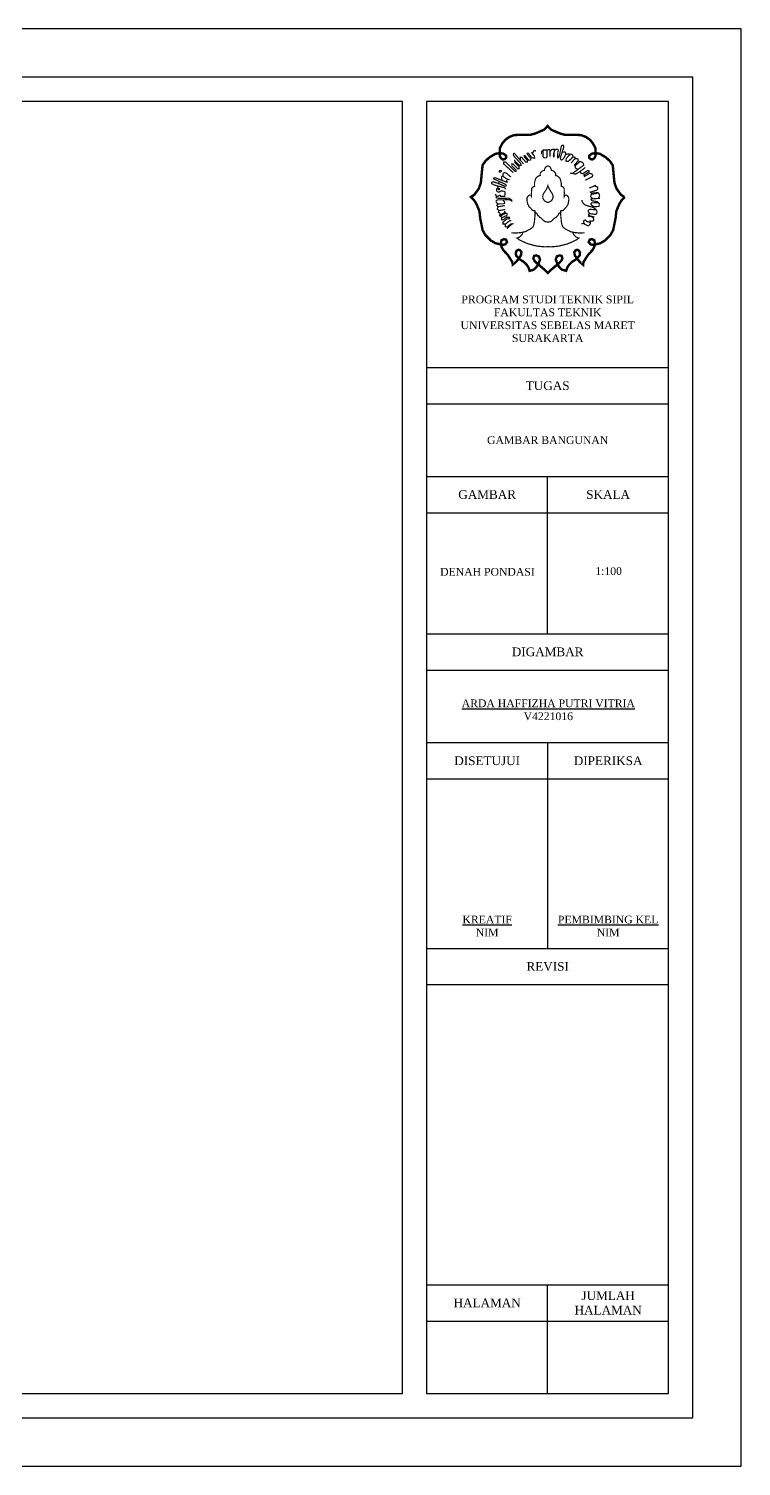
# Model space of a CAD drawing. Header units: millimetres. Extents: x -12161372 to 46643, y -9506984 to 15358.
# Drawn here: x 23327 to 24799, y 901 to 3871 of the extents above; entities that cross this region are included whole.
import ezdxf

# ---------------------------------------------------------------- set-up
doc = ezdxf.new("R2010")
doc.units = ezdxf.units.MM
doc.styles.get("Standard").update_dxf_attribs({"font": 'arial.ttf'})

msp = doc.modelspace()

# ---------------------------------------------------------------- linework, layer by layer
for p, q in [((24148.91, 3171.368), (24648.91, 3171.368)), ((24148.91, 3096.368), (24648.91, 3096.368)), ((24148.91, 2946.368), (24648.91, 2946.368)), ((24398.91, 2621.368), (24398.91, 2946.368)), ((24148.91, 2871.368), (24648.91, 2871.368)), ((24148.91, 2621.368), (24648.91, 2621.368)), ((24148.91, 2546.368), (24648.91, 2546.368)), ((24148.91, 2396.368), (24648.91, 2396.368)), ((24398.91, 2396.368), (24398.91, 1971.368)), ((24148.91, 2321.368), (24648.91, 2321.368)), ((24148.91, 1971.368), (24648.91, 1971.368)), ((24148.91, 1896.368), (24648.91, 1896.368)), ((24148.91, 1276.368), (24648.91, 1276.368)), ((24398.91, 1051.368), (24398.91, 1276.368)), ((24148.91, 1201.368), (24648.91, 1201.368))]:
    msp.add_line(p, q)
for points in [[(20598.91, 901.368), (24798.91, 901.368), (24798.91, 3871.368), (20598.91, 3871.368)], [(20798.91, 1001.368), (24698.91, 1001.368), (24698.91, 3771.368), (20798.91, 3771.368)], [(20848.91, 1051.368), (24098.91, 1051.368), (24098.91, 3721.368), (20848.91, 3721.368)], [(24148.91, 1051.368), (24648.91, 1051.368), (24648.91, 3721.368), (24148.91, 3721.368)]]:
    msp.add_lwpolyline(points, close=True)
at = {"color": 0, "lineweight": -3}
for points, const_width in [([(24558.304, 3523.813), (24552.008, 3517.352), (24547.362, 3509.874), (24543.233, 3500.591), (24540.667, 3493.672), (24539.319, 3479.953), (24536.61, 3467.119), (24534.299, 3455.26), (24528.523, 3445.163), (24517.434, 3433.94), (24507.577, 3428.196), (24499.35, 3426.127), (24492.065, 3424.914), (24487.348, 3426.146), (24483.801, 3430.446), (24485.777, 3435.651), (24490.243, 3436.641), (24495.1, 3434.619), (24496.517, 3429.362), (24495.291, 3420.805), (24491.648, 3414.133), (24486.589, 3408.674), (24482.137, 3403.822), (24478.9, 3398.768), (24476.066, 3394.32), (24473.436, 3390.276), (24472.019, 3385.424), (24472.019, 3384.009), (24466.556, 3388.457), (24462.104, 3393.309), (24459.675, 3396.948), (24455.223, 3402.609), (24454.009, 3409.685), (24456.64, 3413.527), (24459.878, 3414.74), (24463.722, 3412.92), (24465.746, 3408.877), (24465.139, 3403.013), (24462.711, 3400.385), (24459.675, 3397.15), (24456.235, 3394.118), (24449.153, 3389.67), (24444.296, 3385.02), (24440.046, 3379.157), (24438.362, 3375.101), (24437.067, 3371.219), (24428.001, 3373.807), (24423.469, 3378.336), (24420.878, 3382.218), (24418.612, 3386.423), (24415.658, 3394.489), (24417.774, 3400.832), (24423.12, 3403.057), (24427.687, 3402.167), (24429.357, 3397.159), (24426.907, 3391.484), (24421.338, 3386.254), (24415.769, 3381.47), (24410.646, 3377.241), (24405.745, 3373.124), (24399.397, 3366.892), (24393.048, 3373.124), (24388.148, 3377.241), (24383.025, 3381.47), (24377.456, 3386.254), (24371.887, 3391.484), (24369.437, 3397.159), (24371.107, 3402.167), (24375.674, 3403.057), (24381.02, 3400.832), (24383.136, 3394.489), (24380.182, 3386.423), (24377.916, 3382.218), (24375.325, 3378.336), (24370.792, 3373.807), (24361.727, 3371.219), (24360.432, 3375.101), (24358.748, 3379.157), (24354.498, 3385.02), (24349.641, 3389.67), (24342.559, 3394.118), (24339.119, 3397.15), (24336.083, 3400.385), (24333.655, 3403.013), (24333.048, 3408.877), (24335.071, 3412.92), (24338.916, 3414.74), (24342.154, 3413.527), (24344.785, 3409.685), (24343.571, 3402.609), (24339.119, 3396.948), (24336.69, 3393.309), (24332.238, 3388.457), (24326.775, 3384.009), (24326.775, 3385.424), (24325.358, 3390.276), (24322.727, 3394.32), (24319.894, 3398.768), (24316.657, 3403.822), (24312.205, 3408.674), (24307.146, 3414.133), (24303.503, 3420.805), (24302.277, 3429.362), (24303.694, 3434.619), (24308.551, 3436.641), (24313.016, 3435.651), (24314.993, 3430.446), (24311.445, 3426.146), (24306.729, 3424.914), (24299.444, 3426.127), (24291.217, 3428.196), (24281.36, 3433.94), (24270.27, 3445.163), (24264.495, 3455.26), (24262.184, 3467.119), (24259.475, 3479.953), (24258.127, 3493.672), (24255.561, 3500.591), (24251.432, 3509.874), (24246.786, 3517.352), (24240.489, 3523.813), (24247.666, 3528.593), (24256.637, 3541.141), (24260.874, 3553.175), (24264.41, 3589.389), (24270.009, 3597.633), (24278.555, 3605.582), (24290.932, 3612.943), (24300.48, 3614.473), (24307.547, 3613.268), (24313.065, 3609.206), (24313.065, 3604.708), (24310.016, 3601.807), (24306.102, 3601.362), (24302.31, 3604.079), (24300.091, 3608.225), (24300.091, 3611.966), (24300.091, 3624.639), (24305.679, 3635.035), (24311.761, 3642.184), (24319.775, 3647.759), (24329.506, 3651.62), (24341.538, 3652.258), (24353.81, 3652.258), (24363.335, 3652.258), (24373.41, 3655.003), (24383.851, 3659.395), (24391.949, 3663.106), (24398.91, 3670.426), (24405.87, 3663.106), (24413.969, 3659.395), (24424.41, 3655.003), (24434.484, 3652.258), (24444.009, 3652.258), (24456.282, 3652.258), (24468.314, 3651.62), (24478.045, 3647.759), (24486.059, 3642.184), (24492.14, 3635.035), (24497.728, 3624.639), (24497.728, 3611.966), (24497.728, 3608.225), (24495.51, 3604.079), (24491.718, 3601.362), (24487.804, 3601.807), (24484.755, 3604.708), (24484.755, 3609.206), (24490.273, 3613.268), (24497.339, 3614.473), (24506.887, 3612.943), (24519.264, 3605.582), (24527.81, 3597.633), (24533.409, 3589.389), (24536.946, 3553.175), (24541.183, 3541.141), (24550.153, 3528.593), (24557.33, 3523.813)], 5), ([(24403.805, 3613.973), (24404.349, 3618.37), (24405.132, 3619.338), (24407.023, 3621.273), (24408.13, 3622.01), (24412.51, 3622.148), (24412.351, 3607.643), (24411.407, 3607.053), (24410.817, 3608.822), (24411.171, 3612.95), (24413.193, 3619.207), (24414.124, 3621.531), (24417.736, 3622.396), (24420.003, 3621.829), (24420.758, 3620.32), (24420.003, 3616.169), (24419.436, 3606.357), (24420.003, 3604.658), (24421.891, 3605.979), (24423.591, 3611.451), (24424.536, 3615.225), (24425.858, 3622.584), (24427.18, 3628.056), (24428.502, 3630.509), (24431.335, 3630.509), (24432.09, 3628.811), (24431.712, 3625.226), (24425.669, 3606.357), (24425.102, 3603.526), (24425.858, 3601.262), (24427.557, 3600.13), (24429.446, 3600.884), (24432.468, 3604.47), (24434.923, 3608.998), (24436.245, 3613.527), (24435.679, 3616.357), (24433.412, 3616.735), (24430.579, 3616.357), (24428.502, 3616.169)], 2.5), ([(24327.798, 3574.206), (24308.05, 3592.194), (24307.631, 3595.261), (24307.98, 3596.098), (24311.818, 3596.168), (24332.055, 3576.437), (24333.381, 3576.785), (24333.73, 3579.295), (24324.937, 3587.871), (24324.798, 3591.984), (24327.589, 3591.984), (24336.661, 3582.363), (24340.08, 3582.154), (24339.801, 3586.686), (24331.288, 3594.982), (24330.939, 3598.747), (24340.499, 3589.265), (24344.128, 3589.126), (24343.191, 3592.964), (24330.15, 3607.422), (24328.132, 3610.129), (24328.323, 3613.555), (24329.951, 3614.236), (24349.265, 3591.894)], 2.5), ([(24342.433, 3598.144), (24342.663, 3605.804), (24345.04, 3605.881), (24353.713, 3595.888), (24357.155, 3596.201), (24357.468, 3598.546), (24350.427, 3607.299), (24350.34, 3609.029), (24352.214, 3609.029), (24359.649, 3599.849), (24362.127, 3599.729), (24364.001, 3600.635), (24364.243, 3603.111), (24356.808, 3612.049), (24356.87, 3613.923), (24359.233, 3613.999), (24366.401, 3604.781), (24368.994, 3604.4), (24372.044, 3604.324), (24371.614, 3608.059), (24365.148, 3615.982)], 2.5), ([(24367.737, 3612.025), (24368.795, 3616.35), (24369.66, 3618.56), (24371.392, 3619.425), (24372.642, 3619.521), (24373.412, 3619.233), (24373.989, 3618.56), (24374.373, 3617.983)], 2.5), ([(24385.994, 3611.905), (24386.564, 3618.356), (24389.222, 3620.633), (24397.388, 3620.823), (24397.768, 3606.403), (24396.059, 3604.695), (24391.311, 3604.695), (24389.412, 3607.162), (24389.412, 3620.638)], 2.5), ([(24397.388, 3620.823), (24402.136, 3621.772), (24402.136, 3621.772), (24403.759, 3620.891), (24403.852, 3607.055)], 2.5), ([(24435.184, 3611.077), (24439.909, 3612.426), (24443.622, 3612.426), (24448.01, 3612.088), (24450.71, 3610.402), (24451.048, 3606.693), (24447.335, 3602.646), (24441.259, 3596.913), (24436.534, 3597.925), (24437.546, 3603.658), (24440.584, 3607.03), (24443.622, 3610.402), (24445.985, 3611.077)], 2.5), ([(24461.904, 3598.187), (24465.73, 3597.024), (24469.222, 3596.193), (24471.717, 3594.199), (24473.048, 3591.873), (24473.38, 3589.38), (24461.572, 3580.739), (24450.761, 3572.763), (24444.94, 3572.929)], 2.5), ([(24451.048, 3606.693), (24455.252, 3605.831), (24455.418, 3603.172), (24447.102, 3593.7)], 2.5), ([(24455.418, 3603.172), (24459.742, 3603.006), (24461.904, 3601.843), (24461.904, 3598.187), (24453.09, 3589.048)], 2.5), ([(24465.73, 3597.024), (24456.25, 3588.715), (24455.751, 3584.063), (24457.913, 3582.733), (24461.572, 3580.739)], 2.5), ([(24310.966, 3545.896), (24312.76, 3546.449), (24312.624, 3549.546), (24287.091, 3561.371), (24288.044, 3563.278), (24290.33, 3563.659), (24312.243, 3555.077), (24315.482, 3554.505), (24315.101, 3556.603), (24313.386, 3558.129)], 2.5), ([(24304.429, 3558.16), (24304.336, 3560.429), (24303.873, 3562.605), (24303.596, 3565.198), (24304.429, 3566.495), (24305.678, 3566.865), (24308.592, 3565.059), (24311.692, 3562.929), (24313.913, 3561.494), (24315.958, 3560.15), (24318.178, 3559.965), (24320.306, 3560.011)], 2.5), ([(24307.135, 3565.962), (24306.503, 3568.911), (24306.542, 3570.618), (24306.929, 3572.093), (24308.054, 3573.296), (24309.799, 3573.917), (24311.854, 3573.801), (24313.273, 3572.897), (24314.452, 3572.248), (24315.809, 3571.084), (24317.444, 3569.51), (24318.703, 3568.644), (24319.805, 3567.777), (24321.3, 3566.517), (24322.323, 3565.651), (24322.952, 3565.021)], 2.5), ([(24450.761, 3572.763), (24456.582, 3570.769), (24466.229, 3576.751), (24476.707, 3584.727)], 2.5), ([(24466.229, 3576.751), (24467.06, 3573.76), (24468.89, 3572.597), (24471.385, 3571.932), (24481.783, 3578.65), (24484.357, 3577.582), (24484.357, 3577.582), (24484.202, 3575.44), (24472.892, 3568.89)], 2.5), ([(24472.892, 3568.89), (24476.703, 3567.285), (24487.153, 3573.549)], 2.5), ([(24476.703, 3567.285), (24473.801, 3565.661)], 2.5), ([(24481.928, 3570.417), (24485.505, 3572.56), (24488.5, 3571.798), (24490.288, 3571.16), (24491.416, 3569.988), (24492.092, 3568.321), (24491.1, 3565.752), (24478.156, 3559.359), (24477.424, 3557.988)], 2.5), ([(24301.323, 3545.157), (24295.964, 3546.324), (24292.469, 3547.49), (24287.282, 3548.974), (24283.471, 3551.263), (24283.23, 3553.879), (24286.202, 3555.273), (24297.833, 3551.459), (24301.733, 3549.786), (24306.727, 3547.619), (24310.92, 3545.85)], 2.5), ([(24291.642, 3529.886), (24291.793, 3526.862), (24293.304, 3525.804), (24294.663, 3525.35), (24296.476, 3525.199), (24297.986, 3525.804), (24298.741, 3526.862), (24299.346, 3527.013), (24300.856, 3527.013), (24301.309, 3526.106), (24302.065, 3525.048), (24310.07, 3525.199), (24310.675, 3528.827), (24310.826, 3531.549), (24311.128, 3533.363), (24310.222, 3534.724), (24308.258, 3535.631), (24305.992, 3536.085), (24303.273, 3536.085), (24301.46, 3535.631), (24299.95, 3533.968), (24297.835, 3533.817), (24295.418, 3534.573), (24294.059, 3535.933), (24293.304, 3537.445), (24293.304, 3538.806), (24293.455, 3540.469), (24294.814, 3541.074), (24297.533, 3541.074), (24299.346, 3540.923), (24299.778, 3539.548)], 2.5), ([(24296.219, 3539.978), (24296.219, 3542.919), (24295.484, 3545.42), (24294.897, 3546.891)], 2.5), ([(24296.219, 3539.978), (24296.591, 3539.302), (24297.778, 3538.627), (24299.003, 3538.627), (24299.778, 3539.548)], 2.5), ([(24297.679, 3550.03), (24297.968, 3551.907), (24298.004, 3553.857), (24297.968, 3556.529)], 2.5), ([(24301.323, 3545.157), (24306.506, 3543.949), (24307.829, 3543.361), (24310.768, 3542.478), (24311.356, 3540.419), (24310.915, 3539.389)], 2.5), ([(24498.567, 3548.581), (24492.078, 3545.009), (24484.939, 3542.41)], 2.5), ([(24495.323, 3546.795), (24498.68, 3545.496), (24501.878, 3544.535), (24502.517, 3540.374), (24500.918, 3538.134), (24496.122, 3536.533), (24487.424, 3533.809), (24489.656, 3531.645), (24502.842, 3532.818), (24504.916, 3530.452), (24506.195, 3527.251), (24505.235, 3523.57), (24503.637, 3521.01)], 2.5), ([(24292.548, 3526.333), (24292.931, 3522.195), (24296.907, 3521.11), (24319.317, 3521.23), (24324.377, 3517.613), (24324.498, 3515.563), (24320.281, 3518.216), (24301.968, 3517.854), (24295.823, 3517.854), (24293.775, 3517.13), (24292.449, 3515.563), (24292.57, 3513.151), (24295.702, 3509.412), (24308.594, 3509.774), (24310.16, 3511.583), (24309.437, 3513.995), (24306.156, 3517.937)], 2.5), ([(24296.297, 3503.562), (24293.75, 3506.09), (24295.702, 3509.412)], 2.5), ([(24298.729, 3495.721), (24294.677, 3498.966), (24296.297, 3503.562), (24310.344, 3505.995)], 2.5), ([(24505.76, 3504.268), (24489.849, 3503.422), (24484.499, 3504.55), (24479.571, 3506.1), (24475.065, 3508.073), (24472.108, 3511.033), (24469.996, 3514.415), (24469.996, 3517.656)], 2.5), ([(24501.878, 3531.572), (24488.926, 3529.172), (24487.807, 3524.771), (24489.086, 3523.09), (24492.232, 3519.942)], 2.5), ([(24506.834, 3521.17), (24487.807, 3519.57)], 2.5), ([(24487.807, 3519.57), (24490.693, 3515.832), (24501.837, 3514.116), (24505.552, 3509.826), (24505.552, 3509.826), (24505.122, 3504.234)], 2.5), ([(24503.694, 3511.971), (24489.708, 3511.737), (24488.16, 3509.764), (24490.413, 3506.382), (24494.819, 3503.686)], 2.5), ([(24489.849, 3503.422), (24494.777, 3501.026), (24497.875, 3498.49), (24500.128, 3495.812), (24500.832, 3493.416), (24500.55, 3490.879), (24500.128, 3489.188), (24498.72, 3487.638)], 2.5), ([(24301.16, 3489.503), (24296.838, 3492.477), (24298.729, 3495.721), (24311.154, 3497.884)], 2.5), ([(24301.16, 3489.503), (24299.678, 3485.242), (24300.876, 3483.779), (24303.803, 3481.931), (24306.32, 3481.917), (24309.019, 3482.956), (24310.68, 3483.995), (24312.133, 3484.411), (24314.105, 3484.93), (24315.35, 3486.904), (24315.35, 3488.774), (24313.482, 3490.228), (24311.403, 3489.892), (24308.722, 3488.728), (24306.243, 3487.411), (24304.625, 3486.348), (24302.753, 3485.234), (24300.876, 3483.779)], 2.5), ([(24299.678, 3485.242), (24300.482, 3485.865), (24301.287, 3486.488), (24302.221, 3487.06), (24303.155, 3487.631), (24304.245, 3488.306), (24305.334, 3488.981), (24306.632, 3489.605), (24307.929, 3490.228), (24309.279, 3490.748), (24310.628, 3491.267), (24310.598, 3492.268), (24310.534, 3493.366), (24308.921, 3493.689)], 2.5), ([(24311.51, 3467.757), (24306.671, 3467.757), (24306.671, 3471.884), (24315.095, 3478.701), (24319.576, 3478.701), (24319.576, 3481.931), (24314.02, 3481.931), (24307.567, 3476.907), (24303.803, 3476.907), (24303.803, 3481.931)], 2.5), ([(24325.133, 3467.757), (24322.265, 3467.757), (24315.633, 3461.837), (24311.689, 3462.196), (24311.51, 3467.757), (24320.473, 3474.575), (24324.057, 3475.292)], 2.5), ([(24323.545, 3449.697), (24335.131, 3449.422), (24343.683, 3450.248), (24352.787, 3452.178), (24363.27, 3457.69), (24368.787, 3462.1), (24370.443, 3466.786), (24371.546, 3472.298), (24372.098, 3478.637), (24372.925, 3486.63), (24372.925, 3492.143), (24372.925, 3495.174)], 2.5), ([(24475.249, 3449.697), (24463.663, 3449.422), (24455.111, 3450.248), (24446.007, 3452.178), (24435.524, 3457.69), (24430.007, 3462.1), (24428.351, 3466.786), (24427.248, 3472.298), (24426.696, 3478.637), (24425.869, 3486.63), (24425.869, 3492.143), (24425.869, 3495.174)], 2.5), ([(24487.133, 3469.193), (24485.629, 3471.421), (24479.436, 3473.389), (24476.88, 3476.242), (24473.931, 3475.356), (24472.948, 3471.815), (24475.897, 3467.387), (24482.38, 3464.046), (24475.897, 3467.387), (24473.153, 3468.884), (24470.682, 3468.934), (24468.512, 3468.392)], 2.5), ([(24495.481, 3482.282), (24482.005, 3484.3)], 2.5), ([(24499.002, 3497.151), (24493.933, 3497.503), (24486.752, 3498.49), (24483.513, 3496.939), (24482.527, 3494.262), (24485.062, 3490.597), (24486.611, 3489.329)], 2.5), ([(24486.354, 3475.823), (24487.133, 3469.193), (24486.744, 3467.4), (24484.796, 3465.528), (24483.627, 3464.358), (24482.38, 3464.046)], 2.5), ([(24498.72, 3487.638), (24486.611, 3489.329), (24483.372, 3488.343), (24483.795, 3486.651), (24485.203, 3484.96), (24495.481, 3482.282)], 2.5), ([(24490.342, 3483.621), (24492.666, 3481.049), (24493.757, 3478.709), (24494.146, 3476.213), (24493.601, 3474.653), (24491.575, 3474.107), (24489.315, 3473.717), (24486.646, 3473.336)], 2.5), ([(24315.454, 3457.89), (24316.171, 3460.043), (24325.133, 3467.757), (24328.539, 3469.193)], 2.5), ([(24348.13, 3451.102), (24346.183, 3446.564), (24344.237, 3444.186), (24341.208, 3441.161), (24337.531, 3439.648), (24335.368, 3439), (24340.992, 3434.894), (24347.265, 3431.868), (24353.105, 3429.275), (24358.729, 3426.898), (24365.65, 3425.169), (24370.908, 3423.781), (24376.571, 3422.367), (24382.611, 3421.707), (24389.123, 3420.953), (24395.163, 3420.858), (24399.397, 3421.113), (24403.631, 3420.858), (24409.671, 3420.953), (24416.183, 3421.707), (24422.223, 3422.367), (24427.886, 3423.781), (24433.143, 3425.169), (24440.065, 3426.898), (24445.689, 3429.275), (24451.529, 3431.868), (24457.802, 3434.894), (24463.426, 3439), (24461.263, 3439.648), (24457.586, 3441.161), (24454.557, 3444.186), (24452.611, 3446.564), (24450.664, 3451.102)], 2.5)]:
    msp.add_lwpolyline(points, dxfattribs=dict(at, const_width=const_width))
at = {"color": 0, "lineweight": -3, "const_width": 2.5}
for points in [[(24299.205, 3575.343), (24299.046, 3576.933), (24299.999, 3578.363), (24302.222, 3578.681), (24303.112, 3577.888), (24303.187, 3577.064), (24302.857, 3576.456), (24301.687, 3575.715), (24300.862, 3575.415), (24299.681, 3575.184), (24299.205, 3575.343)], [(24399.397, 3472.114), (24398.911, 3472.095), (24396.783, 3472.308), (24394.656, 3472.52), (24393.379, 3472.945), (24392.103, 3474.008), (24390.613, 3474.859), (24389.124, 3476.559), (24386.358, 3479.353), (24382.529, 3481.904), (24380.826, 3483.817), (24378.061, 3486.368), (24376.997, 3489.344), (24373.13, 3492.246), (24373.025, 3495.179), (24371.736, 3495.452), (24370.237, 3495.452), (24368.843, 3495.71), (24366.673, 3496.742), (24364.444, 3500.185), (24362.316, 3502.098), (24360.188, 3504.224), (24359.337, 3506.562), (24358.061, 3508.05), (24357.21, 3511.026), (24356.997, 3512.939), (24356.359, 3515.915), (24356.148, 3519.145), (24356.148, 3521.271), (24356.999, 3523.184), (24357.85, 3524.672), (24358.914, 3525.947), (24360.191, 3527.01), (24362.106, 3527.86), (24364.446, 3527.223), (24365.51, 3525.097), (24365.51, 3526.16), (24365.297, 3527.223), (24365.51, 3529.136), (24365.297, 3530.836), (24365.51, 3532.749), (24365.723, 3536.576), (24365.723, 3539.977), (24365.935, 3541.677), (24366.786, 3542.74), (24367.637, 3544.016), (24369.765, 3545.078), (24371.893, 3546.141), (24371.68, 3548.267), (24371.68, 3551.03), (24371.893, 3553.581), (24372.531, 3554.857), (24372.531, 3556.132), (24373.169, 3557.833), (24373.382, 3559.958), (24374.446, 3561.871), (24375.51, 3563.572), (24377.85, 3565.698), (24380.403, 3567.398), (24383.595, 3568.249), (24383.382, 3569.949), (24383.382, 3572.287), (24384.871, 3574.626), (24386.573, 3576.751), (24388.914, 3577.814), (24392.318, 3578.877), (24392.531, 3580.79), (24393.807, 3584.191), (24396.573, 3587.167), (24399.397, 3587.731), (24402.221, 3587.167), (24404.987, 3584.191), (24406.263, 3580.79), (24406.476, 3578.877), (24409.88, 3577.814), (24412.221, 3576.751), (24413.923, 3574.626), (24415.412, 3572.287), (24415.412, 3569.949), (24415.199, 3568.249), (24418.391, 3567.398), (24420.944, 3565.698), (24423.284, 3563.572), (24424.348, 3561.871), (24425.412, 3559.958), (24425.625, 3557.833), (24426.263, 3556.132), (24426.263, 3554.857), (24426.901, 3553.581), (24427.114, 3551.03), (24427.114, 3548.267), (24426.901, 3546.141), (24429.029, 3545.078), (24431.157, 3544.016), (24432.008, 3542.74), (24432.859, 3541.677), (24433.071, 3539.977), (24433.071, 3536.576), (24433.284, 3532.749), (24433.497, 3530.836), (24433.284, 3529.136), (24433.497, 3527.223), (24433.284, 3526.16), (24433.284, 3525.097), (24434.348, 3527.223), (24436.688, 3527.86), (24438.603, 3527.01), (24439.88, 3525.947), (24440.944, 3524.672), (24441.795, 3523.184), (24442.646, 3521.271), (24442.646, 3519.145), (24442.435, 3515.915), (24441.797, 3512.939), (24441.584, 3511.026), (24440.733, 3508.05), (24439.456, 3506.562), (24438.605, 3504.224), (24436.478, 3502.098), (24434.35, 3500.185), (24432.121, 3496.742), (24429.951, 3495.71), (24428.556, 3495.452), (24427.058, 3495.452), (24425.768, 3495.179), (24425.664, 3492.246), (24421.797, 3489.344), (24420.733, 3486.368), (24417.967, 3483.817), (24416.265, 3481.904), (24412.436, 3479.353), (24409.67, 3476.559), (24408.181, 3474.859), (24406.691, 3474.008), (24405.415, 3472.945), (24404.138, 3472.52), (24402.011, 3472.308), (24399.883, 3472.095)], [(24399.397, 3512.663), (24398.388, 3512.714), (24397.244, 3513.158), (24398.388, 3512.714), (24397.244, 3513.158), (24395.741, 3513.869), (24395.741, 3513.869), (24394.648, 3514.451), (24393.42, 3515.146), (24392.383, 3516.097), (24391.464, 3517.1), (24390.487, 3518.479), (24389.655, 3519.993), (24389.069, 3521.801), (24388.824, 3523.804), (24388.824, 3525.562), (24389.069, 3527.174), (24389.46, 3528.542), (24390.144, 3530.056), (24390.927, 3531.522), (24391.617, 3532.518), (24392.546, 3533.739), (24393.622, 3535.596), (24394.649, 3537.159), (24395.529, 3538.527), (24396.409, 3539.992), (24397.24, 3541.8), (24398.071, 3543.558), (24398.854, 3545.121), (24399.397, 3547.065), (24399.94, 3545.121), (24400.723, 3543.558), (24401.554, 3541.8), (24402.385, 3539.992), (24403.265, 3538.527), (24404.145, 3537.159), (24405.172, 3535.596), (24406.248, 3533.739), (24407.177, 3532.518), (24407.867, 3531.522), (24408.65, 3530.056), (24409.334, 3528.542), (24409.725, 3527.174), (24409.97, 3525.562), (24409.97, 3523.804), (24409.725, 3521.801), (24409.139, 3519.993), (24408.307, 3518.479), (24407.329, 3517.1), (24406.411, 3516.097), (24405.374, 3515.146), (24404.146, 3514.451), (24403.053, 3513.869), (24403.053, 3513.869), (24401.55, 3513.158), (24400.406, 3512.714), (24401.55, 3513.158), (24400.406, 3512.714)]]:
    msp.add_lwpolyline(points, close=True, dxfattribs=at)

# ---------------------------------------------------------------- texts
at = {"attachment_point": 5}
for s, insert, char_height, width in [('{\\fTimes New Roman|b0|i0|c0|p18;PROGRAM STUDI TEKNIK SIPIL\\PFAKULTAS TEKNIK\\PUNIVERSITAS SEBELAS MARET\\PSURAKARTA}', (24398.91, 3272.018), 16, 500), ('{\\fTimes New Roman|b0|i0|c0|p18;TUGAS}', (24398.91, 3133.868), 18, 500), ('{\\fTimes New Roman|b0|i0|c0|p18;GAMBAR BANGUNAN}', (24398.91, 3021.368), 16, 500), ('{\\fTimes New Roman|b0|i0|c0|p18;GAMBAR}', (24273.91, 2908.868), 18, 250), ('{\\fTimes New Roman|b0|i0|c0|p18;SKALA}', (24523.91, 2908.868), 18, 250), ('{\\fTimes New Roman|b0|i0|c0|p18;DENAH PONDASI}', (24274.51, 2749.219), 16, 250), ('{\\fTimes New Roman|b0|i0|c0|p18;1:100}', (24524.901, 2750.664), 16, 250), ('{\\fTimes New Roman|b0|i0|c0|p18;DIGAMBAR}', (24398.91, 2583.868), 18, 500), ('{\\fTimes New Roman|b0|i0|c0|p18;\\LARDA HAFFIZHA PUTRI VITRIA\\l\\PV4221016}', (24400.309, 2464.137), 16, 500), ('{\\fTimes New Roman|b0|i0|c0|p18;DISETUJUI}', (24273.91, 2358.868), 18, 250), ('{\\fTimes New Roman|b0|i0|c0|p18;DIPERIKSA}', (24523.91, 2358.868), 18, 250), ('{\\fTimes New Roman|b0|i0|c0|p18;\\LKREATIF\\l\\PNIM}', (24273.91, 2017.583), 16, 250), ('{\\fTimes New Roman|b0|i0|c0|p18;\\LPEMBIMBING KEL\\l\\PNIM}', (24523.91, 2017.583), 16, 250), ('{\\fTimes New Roman|b0|i0|c0|p18;REVISI}', (24398.91, 1933.868), 18, 500), ('{\\fTimes New Roman|b0|i0|c0|p18;HALAMAN}', (24273.91, 1238.868), 18, 250), ('{\\fTimes New Roman|b0|i0|c0|p18;JUMLAH\\PHALAMAN}', (24523.91, 1238.868), 18, 250)]:
    msp.add_mtext(s, dxfattribs=dict(at, insert=insert, char_height=char_height, width=width))

doc.saveas('drawing.dxf')
